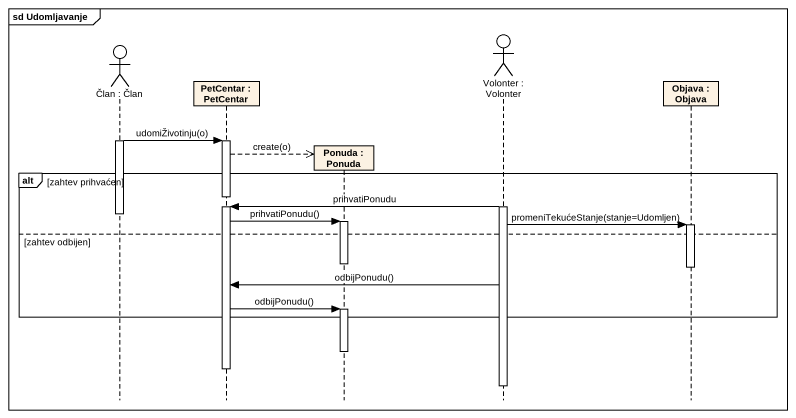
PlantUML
@startuml
mainframe sd Udomljavanje
hide footbox
actor "Član : Član" as Član
participant "PetCentar : PetCentar" as PetCentar
participant "Ponuda : Ponuda" as Ponuda
actor "Volonter : Volonter" as Volonter
participant "Objava : Objava" as Objava

activate Član
Član -> PetCentar : udomiŽivotinju(o)
activate PetCentar
PetCentar -->> Ponuda ** : create(o)
alt zahtev prihvaćen
  deactivate PetCentar
  activate Volonter
  Volonter -> PetCentar : prihvatiPonudu
  activate PetCentar
  deactivate Član
  PetCentar -> Ponuda : prihvatiPonudu()
  activate Ponuda
  Volonter -> Objava : promeniTekućeStanje(stanje=Udomljen)
  activate Objava
else zahtev odbijen
  deactivate Ponuda
  deactivate Objava
  Volonter -> PetCentar : odbijPonudu()
  PetCentar -> Ponuda : odbijPonudu()
  activate Ponuda
end
deactivate Ponuda
deactivate PetCentar
deactivate Volonter
@enduml
